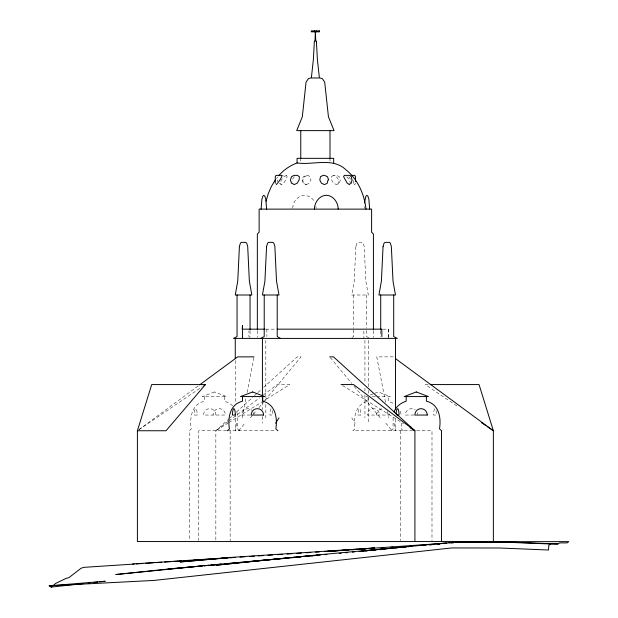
<?xml version="1.0" encoding="UTF-8"?>
<svg xmlns="http://www.w3.org/2000/svg" width="618" height="618" viewBox="0 0 618 618"><rect width="100%" height="100%" fill="white"/><g stroke="black" fill="none" stroke-linecap="round" stroke-linejoin="round"><path stroke-width="0.46" stroke-dasharray="3.09 2.32" d="M364.172 208.235L364.241 206.474M292.708 208.235C292.878 201.8 297.76 195.582 304.45 195.273L309.008 196.323L312.863 199.328L314.585 202.325M236.725 423.206L235.265 430.746L235.265 416.316M242.186 417.876L246.003 398.162M247.092 392.53L254.006 356.872M277.096 181.622L277.853 179.992M355.489 183.252L354.817 184.604L353.071 183.252M294.338 176.725L291.982 179.992L292.02 181.622M276.431 178.563L277.59 177.134M238.656 430.746L244.921 423.206M250.383 417.876L252.824 414.933M253.434 414.199L256.493 410.522M258.934 407.586L264.427 400.966M265.037 400.232L301.066 356.872L297.25 356.872L263.685 387.324M391.07 430.746L393.087 428.892L393.087 415.968M229.409 418.432L215.844 430.746L215.844 540.588M230.12 417.783L231.549 416.486M236.547 411.951L253.689 396.401M254.407 395.752L257.258 393.156M257.976 392.507L260.835 389.919M228.119 421.507L215.844 430.746L228.019 423.129M228.884 420.928L259.575 397.845M263.407 394.956L277.219 384.574L289.742 384.574L262.944 401.314M138.95 429.595L198.78 385.501M333.357 175.373L331.379 176.725L331.642 179.992L333.658 183.252L336.586 184.604L339.29 183.252L340.333 179.992L339.29 176.725L336.764 175.373L333.357 175.373L336.424 176.725L338.78 179.992L338.703 183.252L336.586 184.604M138.98 429.672L202.248 386.721M228.838 422.627L262.132 401.824M279.421 183.252C282.859 187.339 286.041 179.259 287.161 176.725L286.466 175.373L283.732 175.373M351.936 337.474L353.55 336.555L353.55 329.162M286.466 175.373L284.025 176.725L281.267 179.992L280.356 183.252L281.283 184.604M306.265 184.604L309.332 183.252L310.947 179.992L310.306 176.725L307.648 175.373L306.188 175.373L303.291 176.725L302.094 179.992L303.291 183.252L306.265 184.604L303.538 183.252L302.758 179.992L304.519 176.725L307.648 175.373M370.352 394.925L373.813 393.604M374.678 393.28L378.139 391.959L390.244 396.578L377.134 396.578M265.817 329.162L275.489 329.162M382.905 329.162L388.575 329.162L388.575 337.474M393.125 356.872L376.756 356.872L385.663 402.859M428.228 384.574L425.346 384.574L458.564 407.123M366.026 396.578L367.857 396.578M372.275 396.578L376.231 396.578M250.259 415.041L241.646 415.041A6.389 6.219 -90 0 1 252.26 410.53M413.929 415.041L405.315 415.041A6.389 6.219 -90 0 1 415.327 409.981M226.621 430.746L198.772 430.746L198.772 540.588M227.579 430.746L275.96 430.746M412.785 430.746L352.909 430.746L354.925 428.892C353.172 417.698 355.358 404.296 368.042 401.19L368.042 396.578M416.625 430.746L431.99 430.746L431.99 540.588M393.017 403.206L388.228 401.19L388.228 396.578M368.699 337.66L366.544 336.555L366.544 329M342.642 385.586L403.554 423.639M250.089 337.474L248.907 336.555L248.907 331.016M232.662 405.841L229.348 403.206L224.558 401.19L224.558 396.578M403.369 430.746L401.345 428.892L401.345 422.434M239.691 430.746L237.675 428.892L237.675 415.041L236.176 410.422M346.737 176.725L349.487 179.992L350.406 183.252M385.841 423.206L392.098 430.746M330.298 357.606L351.673 383.33M354.114 386.265L380.379 417.876M348.861 176.725L350.576 179.336M351.758 417.876L355.149 423.206M352.909 179.992L354.485 184.604M400.101 411.194L401.345 415.041M394.037 423.206L395.497 430.746L395.497 418.239M387.301 411.302L388.575 417.876M315.898 206.474L316.2 208.235M400.611 430.746L400.611 540.588M388.282 329.162L388.282 338.401M380.711 330.885L380.711 336.555M373.419 330.738L373.419 337.443M368.336 340.325L368.336 386.582M368.336 390.437L368.336 393.326M368.336 397.181L368.336 423.206M366.544 295.002L366.544 328.05M364.937 340.317L364.937 383.399M364.937 388.189L364.937 391.063M364.937 394.894L364.937 417.876M363.878 331.016L363.878 338.401M353.55 295.002L353.55 328.243M329.997 159.15L329.997 161.051M300.765 159.15L300.765 161.051M266.883 329.162L266.883 336.555M265.817 340.317L265.817 400.642M265.817 404.466L265.817 417.876M262.426 402.001L262.426 409.711M262.426 416.455L262.426 423.206M257.343 330.738L257.343 337.443M250.051 330.885L250.051 336.555M235.265 360.526L235.265 402.851M230.151 430.746L230.151 541.553M204.373 396.578L204.373 401.19C191.68 404.296 189.494 417.698 191.248 428.892L189.232 430.746L189.232 540.588M215.921 415.041A6.389 6.219 -90 0 0 209.703 408.66A6.389 6.219 -90 0 0 203.484 415.041L225.446 415.041A6.389 6.219 -90 0 0 219.22 408.66A6.389 6.219 -90 0 0 213.001 415.041M253.612 412.6A6.389 6.219 -90 0 1 254.029 414.215M417.281 412.6A6.389 6.219 -90 0 1 417.706 414.215M388.9 413.388A6.389 6.219 -90 0 1 389.116 415.041L367.154 415.041A6.389 6.219 -90 0 1 373.372 408.66A6.389 6.219 -90 0 1 379.591 415.041M376.679 415.041A6.389 6.219 -90 0 1 382.897 408.66M272.384 410.53A6.389 1.452 -90 0 1 272.808 415.041L269.911 415.041A6.389 1.452 -90 0 1 271.364 408.66M436.061 410.53A6.389 1.452 -90 0 1 436.486 415.041L433.581 415.041A6.389 1.452 -90 0 1 435.033 408.66M355.898 246.52L354.245 281.151L351.758 295.002L368.336 295.002L365.848 281.151L364.187 246.52L363.152 243.059L362.117 242.364L357.969 242.364L356.934 243.059L355.898 246.52M214.461 391.959L202.356 396.578L226.574 396.578L214.461 391.959M197.181 415.041L194.276 415.041A6.389 1.452 -90 0 1 195.728 408.66A6.389 1.452 -90 0 1 197.181 415.041M360.85 415.041L357.953 415.041A6.389 1.452 -90 0 1 359.398 408.66A6.389 1.452 -90 0 1 360.85 415.041"/><path stroke-width="0.93" d="M261.074 209.123L261.893 199.328L262.789 196.323L263.855 195.273L264.913 196.323L265.81 199.328L266.628 209.123M314.377 41.058L313.372 59.529L311.356 77.992L319.398 77.992L317.389 59.529L316.385 41.058M355.628 181.622L355.489 176.725L354.817 175.373L351.233 175.373M364.466 202.92L365.848 196.323L366.907 195.273L367.973 196.323L368.869 199.328L369.68 209.123M314.415 209.123C314.492 202.418 319.205 195.582 326.304 195.273C333.411 195.582 338.123 202.418 338.2 209.123M351.341 183.252L351.99 179.992L351.341 176.725L349.765 175.373L344.296 175.373L343.6 176.725L347.262 183.252L349.479 184.604L350.406 183.252M327.996 179.992L327.216 183.252L324.496 184.604L321.43 183.252L319.815 179.992L320.448 176.725L323.114 175.373L324.574 175.373L327.47 176.725L328.668 179.992M266.057 201.198L268.282 193.596L271.372 186.474L275.273 179.992M137.397 430.746L151.704 384.574L205.415 384.574L166.018 430.746L137.397 430.746L137.397 541.553L493.365 541.553L493.365 430.746L479.05 384.574L430.143 384.574M394.083 411.959C395.852 406.544 400.928 402.859 406.204 401.19L406.204 396.578M275.613 423.206L279.004 417.876M278.749 175.713C283.577 169.919 290.02 165.585 297.073 162.951C313.017 165.323 332.329 157.173 345.609 169.479C357.621 179.104 364.357 194.021 365.995 209.123M276.269 184.604C278.757 181.993 281.02 178.756 282.217 175.373L275.945 175.373L275.265 176.725L275.265 183.252M227.393 430.746L229.417 428.892C227.663 417.698 229.842 404.296 242.534 401.19L242.534 396.578M99.575 581.855L105.269 581.237L49.154 585.825L51.147 587.1L55.659 583.4L65.956 578.479L69 577.591L81.228 568.143L84.156 567.332L134.206 564.056M505.184 541.677L568.846 541.631L567.069 542.898L559.784 542.905L557.876 543.979L550.576 543.987L548.792 545.377L548.498 550.012L499.668 548.004L451.743 547.934L154.052 580.426L49.154 585.825M199.56 384.929L237.636 356.872L254.006 356.872M203.832 385.647L205.415 384.574M260.626 338.401L264.218 336.555L264.218 295.002M310.715 77.992L308.382 78.687L306.049 82.148L302.326 116.779L296.725 130.63L334.037 130.63L328.436 116.779L324.705 82.148L322.372 78.687L320.047 77.992M51.147 587.1L83.43 583.601M88.181 583.091L90.081 582.882M93.874 582.473L97.675 582.056M268.791 559.614L216.091 565.231L315.358 555.119L406.188 546.806L402.31 547.208M300.866 556.679L167.911 569.054L115.79 574.524L202.186 565.949M393.689 548.035L361.136 551.179L455.041 542.11L502.357 542.094L550.576 543.987M395.605 547.849L400.394 547.394M266.242 559.954L294.91 557.274M296.818 557.096L301.599 556.648M303.508 556.463L314.021 555.482M302.75 556.509L314.075 555.466M204.102 565.771L208.899 565.339M210.823 565.161L215.62 564.721L210.869 565.146M224.257 563.933L229.054 563.492M230.977 563.315L235.775 562.874M237.698 562.697L242.495 562.256M244.419 562.079L249.216 561.646M251.14 561.468L270.344 559.707M271.302 559.622L276.107 559.182M278.03 559.004L282.835 558.564M284.759 558.386L288.606 558.031M291.495 557.768L295.334 557.421M298.224 557.15L301.105 556.888M304.952 556.54L307.834 556.27M311.681 555.922L314.57 555.659M318.417 555.304L320.34 555.126M325.06 554.694L326.945 554.524M339.228 553.396L341.113 553.226M345.833 552.793L347.725 552.616M352.445 552.183L354.338 552.013M359.058 551.58L360.951 551.41M365.671 550.978L367.555 550.8M372.291 550.368L375.126 550.105M379.861 549.672L381.754 549.502M460.418 542.295L509.634 542.086L557.876 543.979M167.911 569.054L202.279 565.926M204.187 565.756L208.961 565.323M220.271 558.51L180.116 561.978L230.197 557.459L374.639 547.973L367.996 548.46M222.186 558.34L226.968 557.93M228.876 557.76L232.7 557.436L132.631 563.987M422.89 545.354L425.732 545.107M429.533 544.782L433.326 544.458M437.119 544.126L439.97 543.879M443.763 543.554L446.605 543.307M451.349 542.898L453.249 542.735M457.992 542.326L464.636 541.754L511.882 541.654M422.944 545.37L425.817 545.138M430.615 544.744L432.53 544.589M444.999 543.562L446.914 543.407M460.348 542.303L467.061 541.754L464.636 541.754M349.015 549.827L325.284 551.542L446.111 543.129M350.916 549.688L357.559 549.209M359.452 549.078L366.103 548.591M448.962 542.944L453.728 542.627M458.486 542.318L467.061 541.754M136.114 563.933L142.766 563.492M145.616 563.307L153.218 562.813M155.118 562.681L161.761 562.249M164.612 562.063L171.263 561.623M174.114 561.438L181.715 560.943M183.616 560.82L190.29 560.379M193.156 560.194L199.846 559.754M201.762 559.63L209.402 559.128M211.317 559.004L218.957 558.502M220.873 558.378L227.563 557.938M230.429 557.745L235.203 557.436M240.016 557.119L244.821 556.803M249.633 556.486L254.446 556.177M258.293 555.922L263.098 555.605M267.911 555.288L272.716 554.979M277.528 554.663L282.333 554.346M287.107 554.037L291.858 553.72M296.609 553.411L301.352 553.102M306.103 552.786L310.846 552.477M315.597 552.168L319.398 551.92M325.091 551.542L329.842 551.233M334.601 550.924L339.382 550.607M343.206 550.36L347.988 550.043M352.77 549.726L357.552 549.417M362.333 549.101L366.157 548.854M371.897 548.475L373.813 548.351M381.468 547.849L383.392 547.726M391.101 547.216L393.033 547.092M399.776 546.652L402.666 546.459M409.41 546.018L412.299 545.825M419.043 545.385L420.966 545.261M428.668 544.759L431.519 544.566M438.177 544.134L440.086 544.01M465.771 542.326L474.33 541.762L500.364 541.692M264.875 329.162L242.186 329.162L242.48 325.47L242.48 338.401M277.212 329.162L381.854 329.162L381.854 336.555M329.688 356.872L333.504 356.872L414.917 430.746L414.917 541.553M341.02 384.574L353.542 384.574L414.917 430.746L410.051 427.695M396.833 415.041L399.012 415.041A6.389 1.452 -90 0 0 397.66 408.668A6.389 1.452 -90 0 0 396.123 414.215M455.041 542.11L462.318 542.125M280.433 338.401L277.212 336.555L277.212 295.002M292.051 183.252L294.176 184.604L297.103 183.252L299.12 179.992L299.382 176.725L297.397 175.373L293.998 175.373L291.472 176.725L290.429 179.992L291.472 183.252M481.499 422.689L485.454 425.377M487.038 426.451L493.365 430.746L395.458 358.587M277.853 430.746L275.837 428.892C277.59 417.698 275.404 404.296 262.72 401.19L262.72 396.578M441.53 541.553L441.53 430.746L439.506 428.892C441.26 417.698 439.081 404.296 426.389 401.19L426.389 396.578M395.497 338.401L395.497 409.579M393.705 295.002L393.705 336.555L397.289 338.401L233.465 338.401L237.057 336.555L237.057 295.002M380.711 295.002L380.711 329.942M373.419 329.788L373.419 234.052L371.619 232.206L371.619 209.123L259.135 209.123L259.135 232.206L257.343 234.052L257.343 329.788M333.689 162.951L333.689 158.332L297.073 158.332L297.073 162.951M329.997 130.63L329.997 158.2M316.331 30.9L316.331 31.827M314.423 30.9L314.423 31.827M300.765 130.63L300.765 158.2M262.426 338.401L262.426 401.036M250.051 295.002L250.051 329.942M235.265 338.401L235.265 358.602M315.381 31.827L314.995 41.058L315.767 41.058L315.381 31.827M239.405 246.52L237.752 281.151L235.265 295.002L251.843 295.002L249.355 281.151L247.702 246.52L246.659 243.059L245.624 242.364L241.483 242.364L240.448 243.059L239.405 246.52M266.567 246.52L264.913 281.151L262.426 295.002L279.004 295.002L276.516 281.151L274.863 246.52L273.82 243.059L272.785 242.364L268.645 242.364L267.609 243.059L266.567 246.52M383.06 246.52L381.406 281.151L378.919 295.002L395.497 295.002L393.009 281.151L391.349 246.52L390.313 243.059L389.278 242.364L385.13 242.364L384.095 243.059L383.06 246.52M252.623 391.959L240.518 396.578L264.736 396.578L252.623 391.959M416.3 391.959L404.187 396.578L428.405 396.578L416.3 391.959M410.924 546.374L408.05 546.652L410.924 546.374M317.845 555.126L315.937 555.304L317.845 555.126M221.375 564.195L217.536 564.543L221.375 564.195M319.475 30.9L311.287 30.9L311.287 31.827L319.475 31.827L319.475 30.9M235.342 415.041L232.438 415.041A6.389 1.452 -90 0 1 233.89 408.66A6.389 1.452 -90 0 1 235.342 415.041M263.608 415.041L251.163 415.041A6.389 6.219 -90 0 1 257.382 408.66A6.389 6.219 -90 0 1 263.608 415.041M427.277 415.041L414.84 415.041A6.389 6.219 -90 0 1 421.059 408.66A6.389 6.219 -90 0 1 427.277 415.041"/></g></svg>
